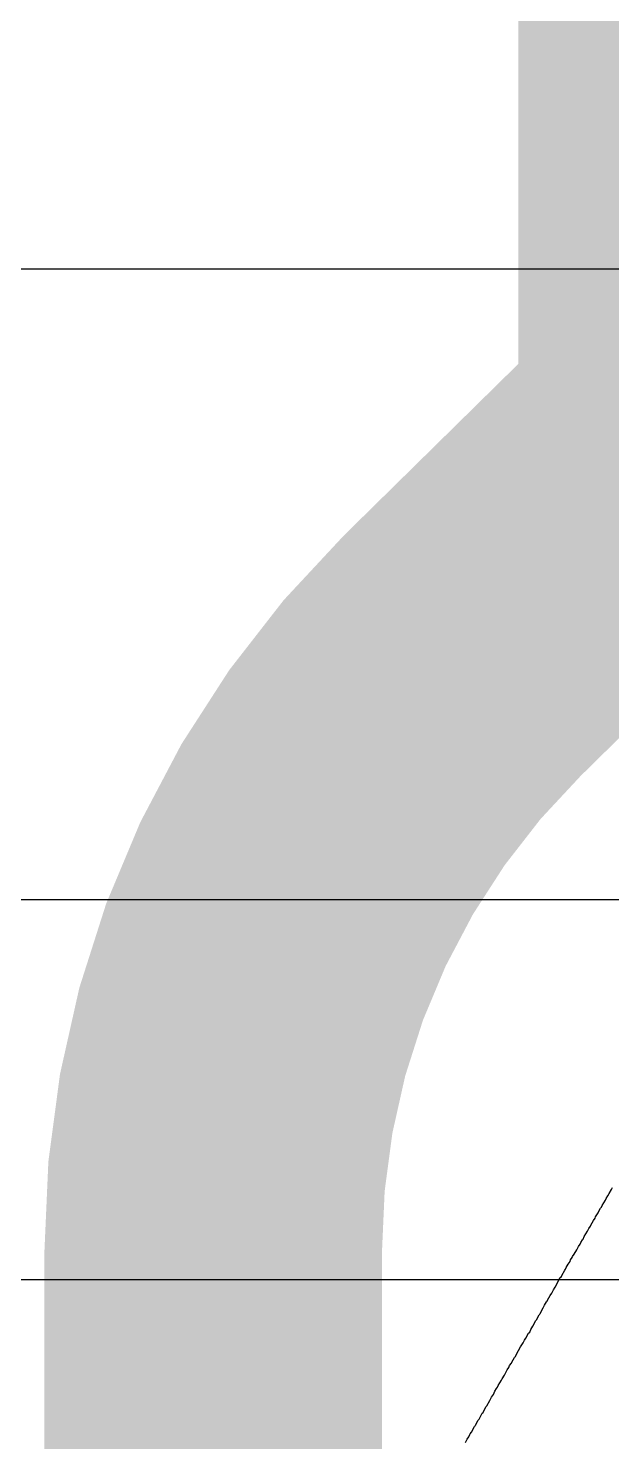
# Model space of a CAD drawing. Header units: inches. Extents: x 0 to 11.2, y -0.2 to 5.5.
# Drawn here: x 2.1421 to 2.2112, y 1.3958 to 1.5633 of the extents above; entities that cross this region are included whole.
import ezdxf

# ---------------------------------------------------------------- set-up
doc = ezdxf.new("R2010")
doc.units = ezdxf.units.IN
doc.header["$MEASUREMENT"] = 0
for name, color, linetype in [('Bottom Layer', 5, 'Continuous'), ('Bottom Overlay', 54, 'Continuous'), ('Bottom Solder', 6, 'Continuous'), ('Top Layer', 1, 'Continuous'), ('Top Overlay', 2, 'Continuous')]:
    doc.layers.add(name, color=color, linetype=linetype)

# ---------------------------------------------------------------- blocks, each defined once
blk = doc.blocks.new('RES_2512_B_23')
at = {"layer": 'Bottom Solder'}
blk.add_hatch(color=6, dxfattribs=at).paths.add_polyline_path([(-0.16345, 0.07093), (-0.09246, 0.07093), (-0.09246, -0.07093), (-0.16345, -0.07093)])
at = {"layer": 'Bottom Overlay'}
for points in [[(-0.167, 0.073, 0.01, 0.01, 0), (-0.167, -0.073, 0.01, 0.01, 0)], [(-0.167, 0.073, 0.01, 0.01, 0), (0.16679, 0.073, 0.01, 0.01, 0)]]:
    blk.add_lwpolyline(points, format="xyseb", dxfattribs=at)
blk.add_lwpolyline([(-0.1695, 0.073, 0.005, 0.005, 1), (-0.1645, 0.073, 0.005, 0.005, 1)], format="xyseb", close=True, dxfattribs=at)
blk.add_lwpolyline([(-0.1695, 0.073, 0.005, 0.005, 1), (-0.1645, 0.073, 0.005, 0.005, 1)], format="xyseb", close=True, dxfattribs=at)

msp = doc.modelspace()

# ---------------------------------------------------------------- linework, layer by layer
at = {"layer": 'Bottom Layer'}
for points in [[(2.19349, 1.48894, 0.04, 0.04, 0), (2.23123, 1.52609, 0.04, 0.04, 0)], [(2.164, 1.41853, 0.04, 0.04, -0.200956), (2.19349, 1.48894, 0.04, 0.04, 0)], [(2.164, 1.41842, 0.04, 0.04, 0), (2.164, 1.41853, 0.04, 0.04, 0)], [(2.164, 1.41842, 0.04, 0.04, 0), (2.164, 0.67231, 0.04, 0.04, 0)]]:
    msp.add_lwpolyline(points, format="xyseb", dxfattribs=at)
for points in [[(2.18349, 1.48894, 0.02, 0.02, 1), (2.20349, 1.48894, 0.02, 0.02, 1)], [(2.18349, 1.48894, 0.02, 0.02, 1), (2.20349, 1.48894, 0.02, 0.02, 1)], [(2.154, 1.41853, 0.02, 0.02, 1), (2.174, 1.41853, 0.02, 0.02, 1)], [(2.154, 1.41853, 0.02, 0.02, 1), (2.174, 1.41853, 0.02, 0.02, 1)], [(2.154, 1.41842, 0.02, 0.02, 1), (2.174, 1.41842, 0.02, 0.02, 1)], [(2.154, 1.41842, 0.02, 0.02, 1), (2.174, 1.41842, 0.02, 0.02, 1)]]:
    msp.add_lwpolyline(points, format="xyseb", close=True, dxfattribs=at)
at = {"layer": 'Top Layer'}
for p, q in [((1.50482, 1.53482), (3.02, 1.53482)), ((3.1, 1.46), (1.57, 1.46)), ((1.65519, 1.415), (3.19, 1.415))]:
    msp.add_line(p, q, dxfattribs=at)
at = {"layer": 'Top Overlay'}
for p, q in [((2.21048, 1.42439), (2.21057, 1.42461)), ((2.21057, 1.42461), (2.21075, 1.42492)), ((2.21075, 1.42492), (2.21092, 1.42519)), ((2.21092, 1.42519), (2.21119, 1.42567)), ((2.21119, 1.42567), (2.21132, 1.42589)), ((2.20928, 1.42244), (2.20959, 1.42288)), ((2.20959, 1.42288), (2.20971, 1.42317)), ((2.20971, 1.42317), (2.20988, 1.42344)), ((2.20988, 1.42344), (2.20999, 1.42355)), ((2.20999, 1.42355), (2.21008, 1.42377)), ((2.21008, 1.42377), (2.21026, 1.42408)), ((2.21026, 1.42408), (2.21048, 1.42439)), ((2.20849, 1.42103), (2.20871, 1.42133)), ((2.20871, 1.42133), (2.20875, 1.42142)), ((2.20875, 1.42142), (2.20906, 1.422)), ((2.20906, 1.422), (2.20924, 1.42226)), ((2.20924, 1.42226), (2.20928, 1.42244)), ((2.20756, 1.41939), (2.20774, 1.4197)), ((2.20774, 1.4197), (2.20782, 1.41979)), ((2.20782, 1.41979), (2.20796, 1.4201)), ((2.20796, 1.4201), (2.20813, 1.42041)), ((2.20813, 1.42041), (2.20836, 1.42072)), ((2.20836, 1.42072), (2.20844, 1.42094)), ((2.20844, 1.42094), (2.20849, 1.42103)), ((2.20658, 1.4177), (2.20676, 1.41801)), ((2.20676, 1.41801), (2.20707, 1.4185)), ((2.20707, 1.4185), (2.20729, 1.4189)), ((2.20729, 1.4189), (2.20747, 1.41917)), ((2.20747, 1.41917), (2.20756, 1.41939)), ((2.20565, 1.41611), (2.20574, 1.4162)), ((2.20574, 1.4162), (2.20583, 1.41642)), ((2.20583, 1.41642), (2.20605, 1.41682)), ((2.20605, 1.41682), (2.20627, 1.41713)), ((2.20627, 1.41713), (2.20632, 1.41731)), ((2.20632, 1.41731), (2.20654, 1.41762)), ((2.20654, 1.41762), (2.20658, 1.4177)), ((2.2045, 1.41407), (2.20512, 1.41523)), ((2.20512, 1.41523), (2.20526, 1.41536)), ((2.20526, 1.41536), (2.2053, 1.41545)), ((2.2053, 1.41545), (2.20565, 1.41611)), ((2.20362, 1.41253), (2.20393, 1.4131)), ((2.20393, 1.4131), (2.20411, 1.41337)), ((2.20411, 1.41337), (2.20433, 1.41376)), ((2.20433, 1.41376), (2.2045, 1.41407)), ((2.20273, 1.41098), (2.20309, 1.41164)), ((2.20309, 1.41164), (2.20326, 1.41195)), ((2.20326, 1.41195), (2.20349, 1.41235)), ((2.20349, 1.41235), (2.20357, 1.41244)), ((2.20357, 1.41244), (2.20362, 1.41253)), ((2.20163, 1.40907), (2.20185, 1.40947)), ((2.20185, 1.40947), (2.2022, 1.41013)), ((2.2022, 1.41013), (2.20229, 1.41022)), ((2.20229, 1.41022), (2.2026, 1.4108)), ((2.2026, 1.4108), (2.20269, 1.41089)), ((2.20269, 1.41089), (2.20273, 1.41098)), ((2.2007, 1.40748), (2.20087, 1.40779)), ((2.20087, 1.40779), (2.20105, 1.40805)), ((2.20105, 1.40805), (2.20136, 1.40863)), ((2.20136, 1.40863), (2.20149, 1.40876)), ((2.20149, 1.40876), (2.20163, 1.40907)), ((2.19977, 1.40584), (2.20017, 1.40659)), ((2.20017, 1.40659), (2.20039, 1.40699)), ((2.20039, 1.40699), (2.2007, 1.40748)), ((2.19884, 1.40429), (2.19901, 1.40456)), ((2.19901, 1.40456), (2.1991, 1.40478)), ((2.1991, 1.40478), (2.19932, 1.40509)), ((2.19932, 1.40509), (2.19937, 1.40518)), ((2.19937, 1.40518), (2.19968, 1.40575)), ((2.19968, 1.40575), (2.19977, 1.40584)), ((2.19777, 1.40243), (2.19795, 1.40274)), ((2.19795, 1.40274), (2.19817, 1.40305)), ((2.19817, 1.40305), (2.19822, 1.40323)), ((2.19822, 1.40323), (2.1985, 1.40365)), ((2.1985, 1.40365), (2.19862, 1.40389)), ((2.19862, 1.40389), (2.19884, 1.40429)), ((2.19676, 1.40066), (2.19698, 1.40106)), ((2.19698, 1.40106), (2.1972, 1.40137)), ((2.1972, 1.40137), (2.19738, 1.40177)), ((2.19738, 1.40177), (2.19755, 1.40208)), ((2.19755, 1.40208), (2.19769, 1.40221)), ((2.19769, 1.40221), (2.19777, 1.40243)), ((2.19596, 1.39924), (2.19631, 1.39991)), ((2.19631, 1.39991), (2.1964, 1.4)), ((2.1964, 1.4), (2.19676, 1.40066)), ((2.19503, 1.39765), (2.19507, 1.39774)), ((2.19507, 1.39774), (2.19538, 1.39831)), ((2.19538, 1.39831), (2.19552, 1.39845)), ((2.19552, 1.39845), (2.19561, 1.39867)), ((2.19561, 1.39867), (2.19587, 1.39916)), ((2.19587, 1.39916), (2.19596, 1.39924)), ((2.19388, 1.39566), (2.1941, 1.39606)), ((2.1941, 1.39606), (2.19428, 1.39632)), ((2.19428, 1.39632), (2.19439, 1.39661)), ((2.19439, 1.39661), (2.19445, 1.39668)), ((2.19445, 1.39668), (2.19459, 1.3969)), ((2.19459, 1.3969), (2.19494, 1.39756)), ((2.19494, 1.39756), (2.19503, 1.39765))]:
    msp.add_line(p, q, dxfattribs=at)

# ---------------------------------------------------------------- block references
at = {"rotation": 90}
msp.add_blockref('RES_2512_B_23', (2.27816, 1.66554), dxfattribs=at)

doc.saveas('drawing.dxf')
